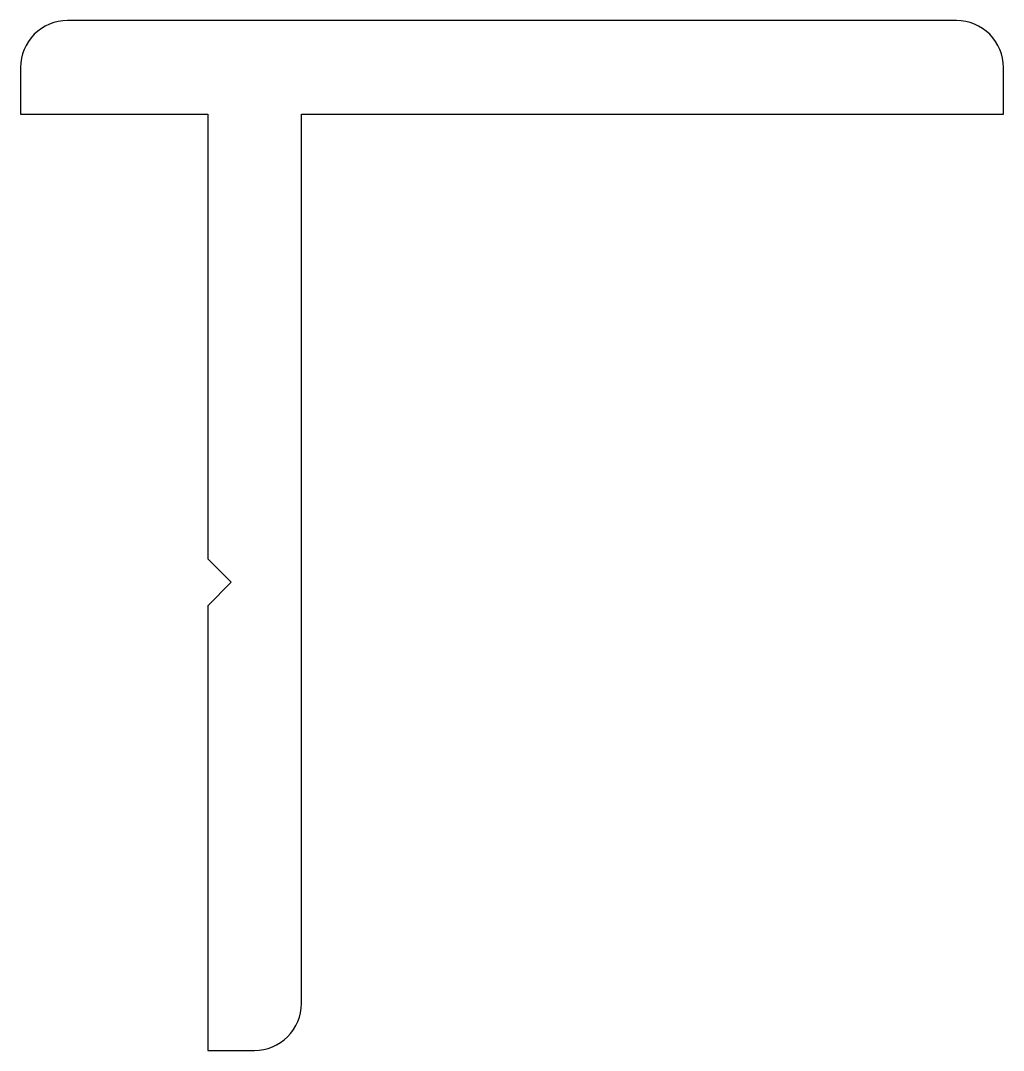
# Model space of a CAD drawing. Extents: x 256.7 to 277.7, y 249.1 to 271.1.
import ezdxf

# ---------------------------------------------------------------- set-up
doc = ezdxf.new("R2010")
doc.units = 0
doc.layers.add('ANA', color=220, linetype='CONTINUOUS')

msp = doc.modelspace()

# ---------------------------------------------------------------- linework, layer by layer
at = {"layer": 'ANA'}
msp.add_lwpolyline([(260.748, 249.082), (261.748, 249.082, 0.414214), (262.748, 250.082), (262.748, 269.082), (277.748, 269.082), (277.748, 270.082, 0.414214), (276.748, 271.082), (257.748, 271.082, 0.414214), (256.748, 270.082), (256.748, 269.082), (260.748, 269.082), (260.748, 259.582), (261.248, 259.082), (260.748, 258.582)], format="xyb", close=True, dxfattribs=at)

doc.saveas('drawing.dxf')
